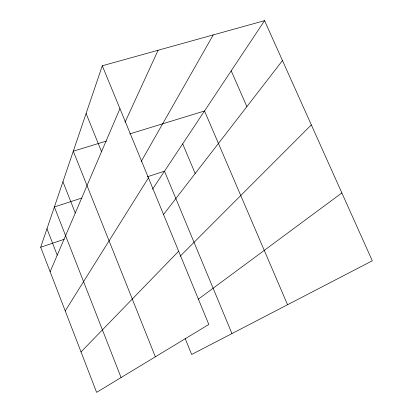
<?xml version="1.0" encoding="UTF-8"?>
<svg xmlns="http://www.w3.org/2000/svg" width="413" height="413" viewBox="0 0 413 413"><rect width="100%" height="100%" fill="white"/><g stroke="black" fill="none" stroke-linecap="round" stroke-linejoin="round"><path stroke-width="0.62" d="M102.29 65.77L208.818 324.463L96.601 392.35L40.696 247.237L102.29 65.77L264.573 20.65L372.304 260.789L191.663 354.473L185.127 338.386M50.138 271.754L119.946 108.645M125.025 122.279L158.096 50.257M141.179 161.529L213.222 34.929M65.233 310.937L148.448 177.864M152.531 189.195L264.573 20.65M163.341 214.745L282.477 60.556M81.031 351.933L178.653 251.212M180.13 256.261L311.335 124.886M198.173 299.291L341.866 192.943M40.696 247.237L64.17 239.308M81.913 198.018L54.366 206.959L121.066 377.549M147.426 176.749L164.488 171.204L231.956 333.575M106.399 141.05L73.292 151.199L155.345 356.811M129.651 133.926L204.523 110.978L287.556 304.742M231.213 70.835L246.871 106.637M182.685 143.832L195.194 173.517M86.09 113.498L101.536 151.664M62.931 181.73L75.28 213.02M46.968 228.75L57.226 255.198"/></g></svg>
